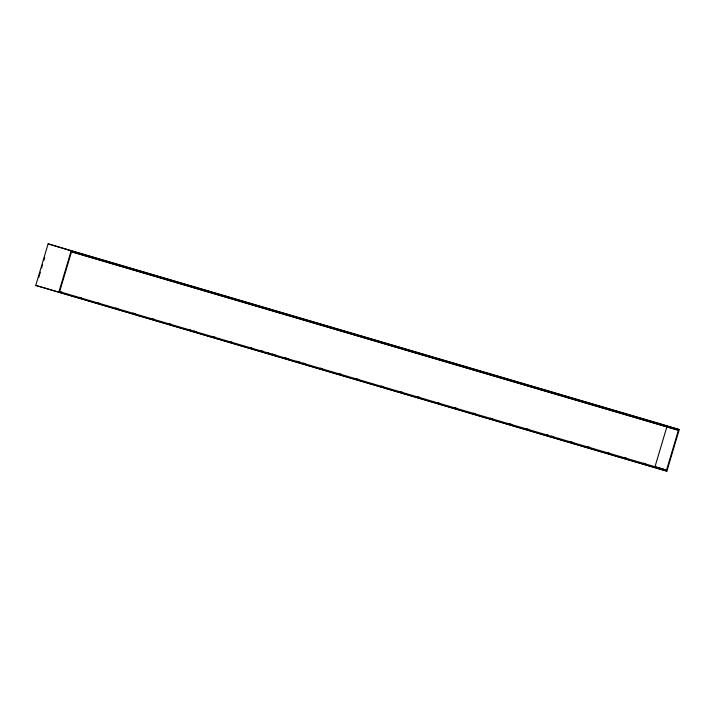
<?xml version="1.0" encoding="UTF-8"?>
<svg xmlns="http://www.w3.org/2000/svg" width="715" height="715" viewBox="0 0 715 715"><rect width="100%" height="100%" fill="white"/><g stroke="black" fill="none" stroke-linecap="round" stroke-linejoin="round"><path stroke-width="1.07" d="M35.75 285.41L48.12 243.851L656.218 422.645L679.25 429.59L666.88 471.149L35.75 285.41L666.88 471.149M38.789 277.402L40.353 272.156M41.595 267.955L42.534 264.809M43.785 260.609L44.723 257.454M58.782 292.355L71.151 250.804L48.12 243.851M666.889 426.775L655.012 466.663L666.523 470.139L678.401 430.251L70.696 251.483M71.151 250.804L679.25 429.59M678.401 430.251L71.509 251.814L59.631 291.702L666.523 470.139M60.149 291.675L62.285 292.301M79.41 297.342L81.555 297.967M96.543 302.374L98.679 303.008M115.803 308.04L117.948 308.666M132.927 313.072L135.072 313.706M152.197 318.738L154.342 319.373M169.321 323.779L171.466 324.404M188.59 329.436L190.726 330.071M193.944 331.009L196.08 331.644M213.204 336.676L215.349 337.31M230.337 341.716L232.473 342.342M249.598 347.374L251.743 348.008M260.305 350.529L263.513 351.467M266.722 352.415L268.867 353.04M272.075 353.988L275.293 354.935M283.855 357.446L288.136 358.707M296.698 361.227L299.907 362.165M303.115 363.113L305.26 363.738M320.24 368.145L322.385 368.779M339.509 373.811L341.654 374.445M356.633 378.852L358.778 379.477M381.256 386.091L383.392 386.717M400.516 391.749L402.661 392.383M417.649 396.789L419.785 397.415M436.91 402.456L439.055 403.081M454.043 407.487L456.179 408.113M473.303 413.154L475.448 413.779M490.427 418.186L492.572 418.82M509.697 423.852L511.842 424.478M526.821 428.884L528.966 429.518M546.09 434.55L548.226 435.185M551.444 436.123L553.58 436.758M570.704 441.79L572.849 442.415M587.837 446.821L589.973 447.456M607.098 452.488L609.243 453.122M624.222 457.529L626.367 458.154M643.491 463.186L645.582 463.821"/></g></svg>
